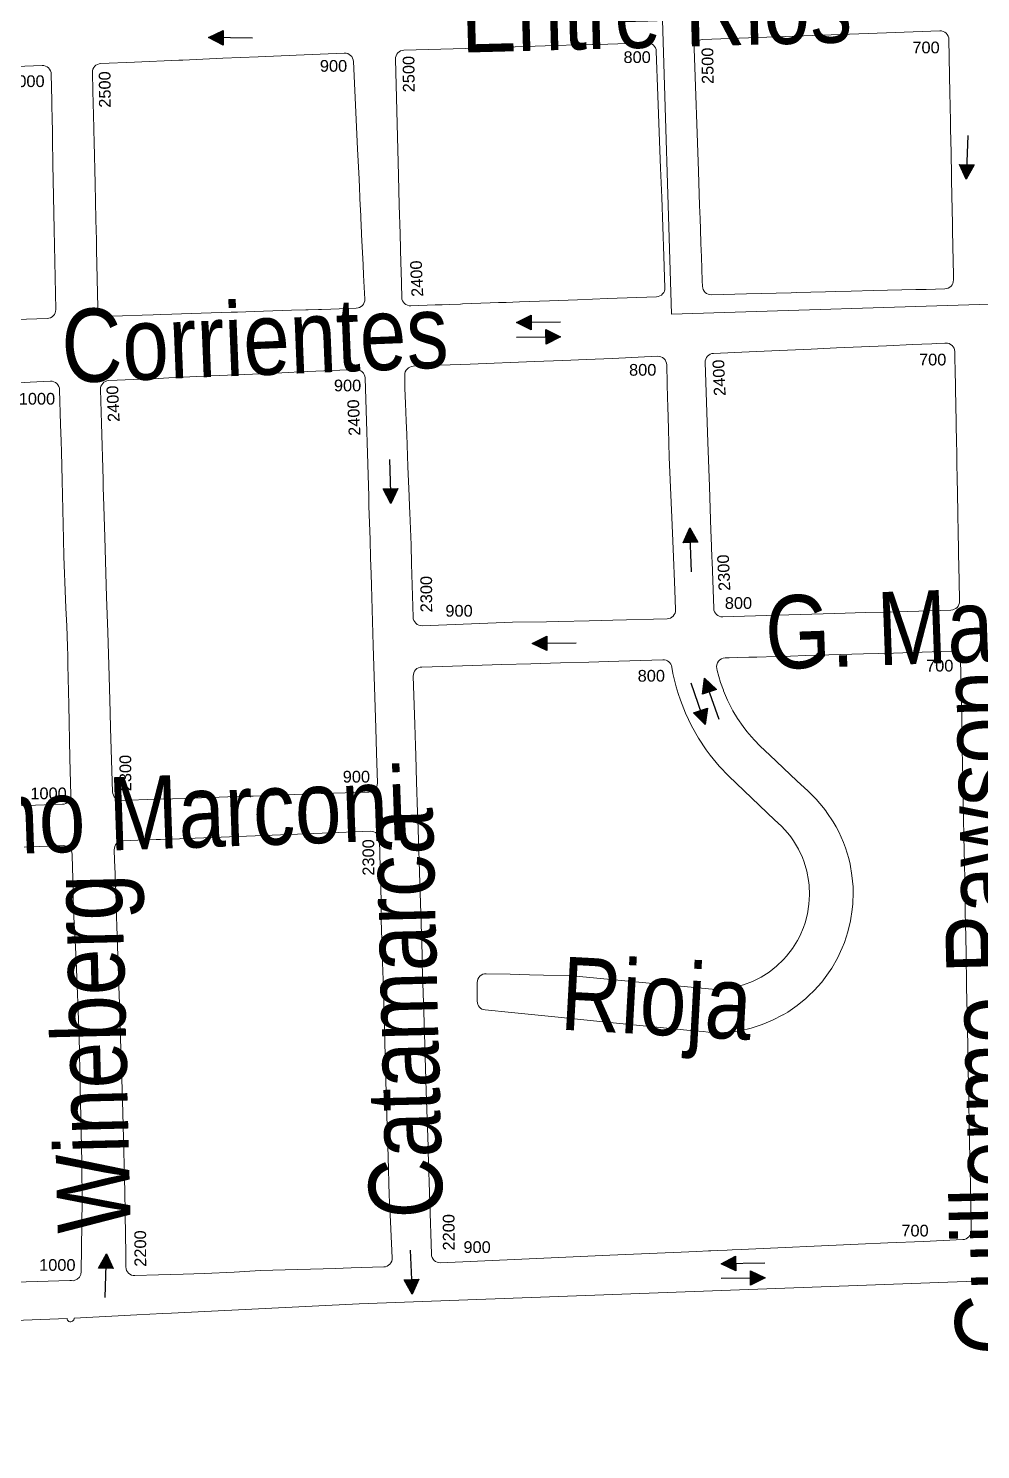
# Model space of a CAD drawing. Header units: millimetres. Extents: x 11558 to 23675, y 49449 to 61482.
# Drawn here: x 20324.8 to 20649.9, y 56063.2 to 56548.7 of the extents above; entities that cross this region are included whole.
import ezdxf

# ---------------------------------------------------------------- set-up
doc = ezdxf.new("R2010")
doc.units = ezdxf.units.MM
for name, color, linetype in [('0. plano base - nombres calles', 22, 'Continuous'), ('0. Plano Base - PLANO', 254, 'Continuous'), ('0. Plano base - sentido calles', 253, 'Continuous'), ('7. puesta en valor CC la lucila', 212, 'Continuous'), ('numeración', 7, 'Continuous')]:
    doc.layers.add(name, color=color, linetype=linetype)
doc.layers.add('Linea 707 - ex333', color=7, linetype='Continuous', true_color=0xad002b)
doc.layers.get('7. puesta en valor CC la lucila').off()
doc.styles.get("Standard").update_dxf_attribs({"font": 'arial.ttf'})

# ---------------------------------------------------------------- blocks, each defined once
blk = doc.blocks.new('MANZANAS')
at = {"layer": '0. Plano Base - PLANO', "color": 0, "linetype": 'Continuous', "lineweight": 5}
for points in [[(5639329.29, 6180803.33), (5639364.75, 6180823.43), (5639383.94, 6180834.31), (5639399.79, 6180843.3, -0.419416), (5639403.91, 6180842.12), (5639412.7, 6180825.94), (5639414.74, 6180822.2), (5639417.39, 6180817.33), (5639418.47, 6180815.33), (5639422.44, 6180808.04), (5639429.96, 6180794.19), (5639431.11, 6180792.08), (5639431.89, 6180790.64), (5639433.81, 6180787.12), (5639434.88, 6180785.16), (5639436.25, 6180782.64), (5639436.5, 6180782.17), (5639436.58, 6180782.02), (5639437.37, 6180780.56), (5639437.71, 6180779.95), (5639442.37, 6180771.37), (5639443.16, 6180769.91, -0.412352), (5639441.98, 6180765.85), (5639436.41, 6180762.78), (5639434.68, 6180761.83), (5639433.29, 6180761.05), (5639420.64, 6180754.08), (5639413.98, 6180750.4), (5639409.38, 6180747.86), (5639406.28, 6180746.15), (5639397.48, 6180741.3), (5639395.96, 6180740.46), (5639382.66, 6180733.12), (5639372.17, 6180727.33, -0.41138), (5639368.11, 6180728.48), (5639367.18, 6180730.13), (5639363.16, 6180737.23), (5639360.92, 6180741.2), (5639358.52, 6180745.46), (5639356.79, 6180748.53), (5639354.52, 6180752.55), (5639348.75, 6180762.77), (5639328.16, 6180799.25, -0.413702)], [(5639317.11, 6180792.44), (5639324.61, 6180779.22), (5639330.75, 6180768.39), (5639336.82, 6180757.69), (5639341.75, 6180749.01), (5639346.73, 6180740.22), (5639351.66, 6180731.52), (5639356.97, 6180722.15, -0.414131), (5639355.85, 6180718.06), (5639341.23, 6180709.77), (5639332.38, 6180704.74), (5639324.03, 6180700), (5639315.15, 6180694.97), (5639311.18, 6180692.71), (5639310.12, 6180692.11), (5639308.83, 6180691.38), (5639306.39, 6180690), (5639300.85, 6180686.85), (5639298.2, 6180685.35), (5639297.59, 6180685), (5639294.22, 6180683.09), (5639292.15, 6180681.91), (5639290.09, 6180680.74), (5639282.83, 6180676.63, -0.41729), (5639278.73, 6180677.78), (5639274.31, 6180685.76), (5639273.15, 6180687.86), (5639268.23, 6180696.74), (5639263.47, 6180705.34), (5639258.58, 6180714.17), (5639239.3, 6180748.98, -0.413174), (5639240.46, 6180753.05), (5639258.82, 6180763.3), (5639285.57, 6180778.24), (5639292.2, 6180781.94), (5639294.33, 6180783.13), (5639296.69, 6180784.45), (5639298.44, 6180785.43), (5639313.04, 6180793.58, -0.412248)], [(5639442.53, 6180640.46), (5639426.33, 6180631.42, -0.41277), (5639422.26, 6180632.56), (5639414.35, 6180646.56), (5639413.67, 6180647.78), (5639413.59, 6180647.91), (5639410.26, 6180653.81), (5639409.21, 6180655.67), (5639409.14, 6180655.8), (5639401.75, 6180668.89), (5639394.31, 6180682.07), (5639380.91, 6180705.8, -0.411402), (5639382.02, 6180709.87), (5639394.63, 6180717.15), (5639410.9, 6180726.55), (5639418.46, 6180730.91), (5639425.86, 6180735.18), (5639433.19, 6180739.41), (5639441.01, 6180743.93), (5639443.73, 6180745.5), (5639446.63, 6180747.17), (5639447.91, 6180747.91), (5639450.46, 6180749.38), (5639450.74, 6180749.54, -0.421731), (5639454.87, 6180748.38), (5639455.04, 6180748.07), (5639455.76, 6180746.74), (5639458.17, 6180742.32), (5639460.28, 6180738.42), (5639461.93, 6180735.4), (5639462.72, 6180733.94), (5639464.33, 6180730.97), (5639465.66, 6180728.53), (5639467.42, 6180725.29), (5639468.97, 6180722.45), (5639469.17, 6180722.07), (5639469.79, 6180720.93), (5639471.11, 6180718.51), (5639471.98, 6180716.9), (5639473.48, 6180714.15), (5639475.29, 6180710.82), (5639481.08, 6180700.17), (5639482.24, 6180698.03), (5639483.55, 6180695.61), (5639487.86, 6180687.7), (5639492.19, 6180679.72), (5639495.59, 6180673.47, -0.410966), (5639494.42, 6180669.41), (5639488.03, 6180665.85), (5639478.39, 6180660.47), (5639478.36, 6180660.45), (5639475.18, 6180658.67), (5639468.95, 6180655.2), (5639459.74, 6180650.06)], [(5639226.94, 6180741.7), (5639236.91, 6180724.54), (5639241.99, 6180715.78), (5639247.11, 6180706.97), (5639251.8, 6180698.87), (5639252.2, 6180698.2), (5639255.23, 6180692.97), (5639256.34, 6180691.07), (5639256.65, 6180690.55), (5639261.88, 6180681.58), (5639263.68, 6180678.49), (5639267.79, 6180671.45, -0.419316), (5639266.66, 6180667.32), (5639259.03, 6180663.04), (5639256.29, 6180661.5), (5639255.76, 6180661.21), (5639255.37, 6180660.99), (5639252.31, 6180659.27), (5639251.66, 6180658.9), (5639247.4, 6180656.52), (5639236.22, 6180650.24), (5639231.27, 6180647.46), (5639229.34, 6180646.38), (5639220.43, 6180641.38), (5639211.74, 6180636.51), (5639208.22, 6180634.53), (5639206.13, 6180633.36), (5639202.88, 6180631.54), (5639196.99, 6180628.23), (5639192.4, 6180625.65, -0.416676), (5639188.3, 6180626.82), (5639178.75, 6180644.18), (5639177.05, 6180647.27), (5639175.56, 6180649.98), (5639173.77, 6180653.23), (5639167.82, 6180664.04), (5639161.02, 6180676.41), (5639160.97, 6180676.5), (5639159.13, 6180679.85), (5639158.81, 6180680.42), (5639156.61, 6180684.41), (5639152.61, 6180691.69), (5639149.56, 6180697.24, -0.409032), (5639150.69, 6180701.28), (5639160.71, 6180707.04), (5639173.81, 6180714.58), (5639174.96, 6180715.24), (5639186.84, 6180722.07), (5639197.37, 6180728.14), (5639199.52, 6180729.37), (5639206.46, 6180733.37), (5639208.62, 6180734.61), (5639222.85, 6180742.8, -0.413065)], [(5639363.43, 6180596.66), (5639336.64, 6180581.45, -0.417204), (5639332.54, 6180582.61), (5639323.7, 6180598.55), (5639320.56, 6180604.22), (5639315.07, 6180613.75), (5639314.03, 6180615.58), (5639312.28, 6180618.66), (5639307.25, 6180627.48), (5639301.86, 6180636.95), (5639299.54, 6180641.01), (5639296.57, 6180646.22), (5639294.02, 6180650.7), (5639293.75, 6180651.16), (5639291.88, 6180654.64, -0.407081), (5639293.04, 6180658.67), (5639301.05, 6180663.23), (5639309.97, 6180668.3), (5639329.1, 6180679.19), (5639337.46, 6180683.95), (5639344.54, 6180688.02), (5639352.22, 6180692.47), (5639365.52, 6180700.17, -0.419393), (5639369.65, 6180699.04), (5639372.78, 6180693.41), (5639375.17, 6180689.1), (5639376.49, 6180686.72), (5639380.31, 6180679.85), (5639384.99, 6180671.43), (5639390.12, 6180662.38), (5639395.2, 6180653.54), (5639400.52, 6180644.27), (5639407.61, 6180631.93), (5639410.9, 6180626.2, -0.418494), (5639409.76, 6180622.08), (5639393.56, 6180613.09), (5639390.08, 6180611.16), (5639386.52, 6180609.21), (5639377.41, 6180604.23), (5639373.65, 6180602.2)], [(5639269.01, 6180482.3), (5639258.39, 6180501.3), (5639255.74, 6180506.05), (5639249.71, 6180516.84), (5639242.36, 6180530), (5639236.47, 6180540.53), (5639226.54, 6180558.3), (5639221.35, 6180567.6), (5639218.22, 6180573.19), (5639216.91, 6180575.53), (5639207.56, 6180592.28), (5639201.93, 6180602.36, -0.41002), (5639203.04, 6180606.42), (5639217.63, 6180614.84), (5639220.79, 6180616.67), (5639233.28, 6180623.88), (5639250.53, 6180633.85), (5639256.17, 6180637.11), (5639259.63, 6180639.11), (5639276.2, 6180648.68, -0.418389), (5639280.32, 6180647.55), (5639300.09, 6180612.18), (5639301.22, 6180610.15), (5639301.67, 6180609.35), (5639307.25, 6180599.37), (5639310.39, 6180593.74), (5639312.98, 6180589.1), (5639314.93, 6180585.61), (5639324.93, 6180567.72), (5639337.02, 6180546.1), (5639338.72, 6180543.04), (5639342.85, 6180535.67), (5639347.86, 6180526.69, -0.41324), (5639346.72, 6180522.61), (5639336.17, 6180516.67), (5639333.82, 6180515.35), (5639329.77, 6180513.07), (5639327.54, 6180511.81), (5639318.63, 6180506.79), (5639314.55, 6180504.5), (5639312.22, 6180503.18), (5639309.9, 6180501.87), (5639291.72, 6180491.63), (5639288.23, 6180489.67), (5639283.29, 6180486.89), (5639273.1, 6180481.15, -0.415212)], [(5639357.44, 6180509.81), (5639359.82, 6180505.53), (5639361.89, 6180501.81), (5639362.93, 6180499.94), (5639363.81, 6180498.36), (5639367.52, 6180491.66), (5639367.73, 6180491.26), (5639368.57, 6180489.65), (5639370.76, 6180485.46), (5639372.09, 6180483.08), (5639376.25, 6180475.63), (5639380.57, 6180467.91), (5639384.52, 6180460.83), (5639388.95, 6180452.86), (5639397.25, 6180437.9), (5639401.5, 6180430.27), (5639409.95, 6180415.05), (5639409.98, 6180414.99), (5639416.4, 6180403.43), (5639418.47, 6180399.89), (5639427.11, 6180385.09, -0.420014), (5639425.98, 6180380.96), (5639419.24, 6180377.2), (5639416.31, 6180375.56), (5639413.9, 6180374.22), (5639411.67, 6180372.98), (5639396.6, 6180364.57), (5639389.27, 6180360.48), (5639381.5, 6180355.9), (5639372.72, 6180350.73), (5639366.39, 6180347.2), (5639359.01, 6180343.08), (5639351.98, 6180339.16, -0.418591), (5639347.87, 6180340.36), (5639345.72, 6180344.36), (5639339.38, 6180356.15), (5639335.36, 6180363.62), (5639333.9, 6180366.33), (5639333.22, 6180367.59), (5639331.3, 6180371.05), (5639326.85, 6180379.04), (5639322.69, 6180386.5), (5639318.59, 6180393.85), (5639314.3, 6180401.54), (5639310.05, 6180409.15), (5639305.91, 6180416.56), (5639304.42, 6180419.21), (5639301.58, 6180424.25), (5639300.25, 6180426.61), (5639299.83, 6180427.36), (5639293.05, 6180439.41), (5639288.25, 6180447.93), (5639288.04, 6180448.31), (5639285.59, 6180452.67), (5639283.52, 6180456.34), (5639283.32, 6180456.7), (5639282.64, 6180457.9), (5639280.38, 6180461.92), (5639278.66, 6180464.98, -0.412713), (5639279.79, 6180469.06), (5639286.42, 6180472.84), (5639289.68, 6180474.69), (5639290.91, 6180475.4), (5639291.01, 6180475.45), (5639294, 6180477.15), (5639296.62, 6180478.64), (5639297.09, 6180478.91), (5639301.33, 6180481.33), (5639308.98, 6180485.69), (5639316.56, 6180490), (5639324.13, 6180494.31), (5639331.66, 6180498.61), (5639339.02, 6180502.8), (5639353.33, 6180510.95, -0.417095)]]:
    blk.add_lwpolyline(points, format="xyb", close=True, dxfattribs=at)
for points in [[(5639122.97, 6180685.58), (5639133.22, 6180691.45, -0.420564), (5639137.35, 6180690.28), (5639141.65, 6180682.37), (5639142.61, 6180680.61), (5639144.56, 6180677.02), (5639146.8, 6180672.9), (5639146.92, 6180672.69), (5639148.02, 6180670.66), (5639152.06, 6180663.23), (5639157.32, 6180653.57), (5639162.7, 6180643.67), (5639175.81, 6180619.59, -0.41018), (5639174.64, 6180615.54), (5639159.19, 6180606.85)], [(5639399.67, 6180461.57), (5639389.93, 6180478.96), (5639388.38, 6180481.73), (5639374.68, 6180506.2), (5639372.73, 6180509.68), (5639371.05, 6180512.68), (5639369.98, 6180514.58), (5639369.2, 6180515.98), (5639365.9, 6180521.87), (5639364.68, 6180524.04), (5639359.53, 6180533.24), (5639355.12, 6180541.12), (5639353.53, 6180543.95), (5639349.98, 6180550.29), (5639341.88, 6180564.76, -0.414703), (5639343.03, 6180568.85), (5639349.16, 6180572.27), (5639358.14, 6180577.28), (5639366.94, 6180582.19), (5639375.59, 6180587.01), (5639384.41, 6180591.93), (5639392.85, 6180596.65), (5639401.84, 6180601.66), (5639414.99, 6180609, -0.374551), (5639418.85, 6180608.18), (5639420.14, 6180606.46), (5639423.27, 6180602.86), (5639424.93, 6180601.14), (5639426.64, 6180599.49), (5639430.24, 6180596.35), (5639434.05, 6180593.47), (5639438.04, 6180590.86), (5639442.21, 6180588.54), (5639444.35, 6180587.49), (5639448.73, 6180585.6), (5639453.24, 6180584.03), (5639473.94, 6180578.08), (5639477.09, 6180577.25), (5639480.14, 6180576.12), (5639481.62, 6180575.44), (5639483.06, 6180574.69), (5639485.83, 6180572.97), (5639488.41, 6180570.99), (5639489.63, 6180569.91), (5639491.88, 6180567.57), (5639493.9, 6180565.01), (5639494.81, 6180563.66), (5639496.42, 6180560.84), (5639497.74, 6180557.87), (5639498.77, 6180554.78), (5639499.48, 6180551.6), (5639499.71, 6180549.99), (5639499.94, 6180546.75), (5639499.94, 6180545.12), (5639499.68, 6180541.87), (5639499.11, 6180538.67), (5639498.7, 6180537.1), (5639497.66, 6180534.02), (5639496.31, 6180531.05), (5639494.68, 6180528.24), (5639492.77, 6180525.6), (5639490.61, 6180523.17), (5639488.22, 6180520.96), (5639486.95, 6180519.95), (5639484.26, 6180518.12), (5639482.85, 6180517.3), (5639437.36, 6180498.93), (5639428.49, 6180494.61), (5639424.11, 6180492.47), (5639418.2, 6180489.59), (5639410.85, 6180486.01, 0.421743), (5639409.5, 6180481.93), (5639412.46, 6180476.24, 0.385392), (5639416.23, 6180474.84), (5639424.64, 6180478.2), (5639438.47, 6180483.72), (5639453.84, 6180489.85), (5639481.59, 6180500.93), (5639485.69, 6180502.57), (5639487.28, 6180503.2), (5639488.92, 6180503.85), (5639490.32, 6180504.41), (5639492.31, 6180505.63), (5639493.37, 6180506.27), (5639493.64, 6180506.44), (5639494.77, 6180507.25), (5639496.79, 6180508.72), (5639499.74, 6180511.26), (5639502.48, 6180514.03), (5639504.98, 6180517.02), (5639507.22, 6180520.2), (5639507.32, 6180520.35), (5639508.25, 6180521.86), (5639510.09, 6180525.29), (5639511.64, 6180528.86), (5639512.05, 6180530.05), (5639512.9, 6180532.54), (5639513.85, 6180536.32), (5639514.49, 6180540.16), (5639514.69, 6180542.09), (5639514.86, 6180545.98), (5639514.7, 6180549.87), (5639514.51, 6180551.81), (5639513.88, 6180555.65), (5639512.94, 6180559.43), (5639511.69, 6180563.12), (5639510.96, 6180564.92), (5639509.27, 6180568.43), (5639508.32, 6180570.13), (5639506.21, 6180573.4), (5639503.85, 6180576.49), (5639502.57, 6180577.96), (5639499.85, 6180580.74), (5639498.4, 6180582.05), (5639496.91, 6180583.24), (5639495.36, 6180584.47), (5639493.76, 6180585.59), (5639492.12, 6180586.64), (5639488.73, 6180588.54), (5639488.15, 6180588.81), (5639486.97, 6180589.38), (5639483.36, 6180590.85), (5639479.65, 6180592.01), (5639474.68, 6180593.37), (5639462.37, 6180596.9), (5639458.03, 6180598.15), (5639455.18, 6180599.1), (5639454.05, 6180599.55), (5639453.89, 6180599.62), (5639451.67, 6180600.51), (5639449.75, 6180601.41), (5639446.81, 6180603), (5639444.23, 6180604.57), (5639440.91, 6180606.93), (5639438.21, 6180609.15), (5639438.08, 6180609.27), (5639435.98, 6180611.21), (5639434.5, 6180612.73), (5639433.08, 6180614.3), (5639432.64, 6180614.84, -0.463621), (5639433.52, 6180619.34), (5639434.71, 6180620), (5639437.32, 6180621.45), (5639440.63, 6180623.3), (5639443.03, 6180624.64), (5639448.64, 6180627.77), (5639453.05, 6180630.23), (5639457.54, 6180632.74), (5639474.78, 6180642.36), (5639483.74, 6180647.35), (5639486.58, 6180648.94), (5639501.08, 6180657.03, -0.417488), (5639505.18, 6180655.84), (5639514.66, 6180638.4), (5639519.35, 6180629.77), (5639522.53, 6180623.91), (5639524.21, 6180620.82), (5639526.47, 6180616.67), (5639529.01, 6180611.99), (5639529.15, 6180611.73), (5639531.29, 6180607.79), (5639533.79, 6180603.19), (5639534, 6180602.81), (5639538.5, 6180594.52), (5639540.99, 6180589.95), (5639543.41, 6180585.49), (5639545.09, 6180582.39), (5639546.64, 6180579.54), (5639548.15, 6180576.77), (5639552.98, 6180567.87), (5639558.4, 6180557.9), (5639560.85, 6180553.39), (5639562.66, 6180550.06), (5639568.29, 6180539.71), (5639572.07, 6180532.75), (5639576.92, 6180523.81), (5639581.49, 6180515.41), (5639586.39, 6180506.4), (5639588.1, 6180503.25), (5639591.18, 6180497.58), (5639598.32, 6180484.44, -0.406725), (5639597.18, 6180480.41), (5639585.56, 6180473.7), (5639574.98, 6180467.6), (5639566.16, 6180462.51), (5639531.53, 6180442.53), (5639528.87, 6180440.99), (5639527.42, 6180440.15), (5639524.68, 6180438.57), (5639522.56, 6180437.35), (5639521.9, 6180436.97), (5639518.45, 6180434.98), (5639492.64, 6180420.08), (5639466.58, 6180405.05), (5639442.57, 6180391.19, -0.417995), (5639438.45, 6180392.32), (5639421.27, 6180423.01), (5639420.46, 6180424.44), (5639411.23, 6180440.93), (5639409.34, 6180444.3), (5639399.67, 6180461.57, -0.000014), (5639399.67, 6180461.57)], [(5639170.91, 6180588.46), (5639179.53, 6180593.53), (5639185.47, 6180597.02, -0.421446), (5639189.61, 6180595.89), (5639195.38, 6180585.52), (5639198.13, 6180580.56), (5639199.9, 6180577.39), (5639204.7, 6180568.74), (5639209.47, 6180560), (5639214.26, 6180551.22), (5639217.1, 6180546.01), (5639224.38, 6180533.36), (5639225.9, 6180530.71), (5639228.92, 6180525.45), (5639232.47, 6180519.27), (5639233.97, 6180516.53), (5639235.48, 6180513.78), (5639242.03, 6180501.79), (5639250.75, 6180485.83), (5639256.92, 6180474.74, -0.412405), (5639255.77, 6180470.67), (5639234.36, 6180458.6)], [(5639270.56, 6180277.02), (5639338.13, 6180315.52), (5639338.32, 6180315.27), (5639338.57, 6180315.07), (5639338.86, 6180314.95), (5639339.18, 6180314.91), (5639339.49, 6180314.95), (5639339.79, 6180315.07), (5639340.04, 6180315.26), (5639340.24, 6180315.51), (5639340.36, 6180315.8), (5639340.41, 6180316.12), (5639340.37, 6180316.43), (5639340.3, 6180316.61), (5639340.26, 6180316.73), (5639358.78, 6180327.56), (5639366.45, 6180332.05), (5639368.94, 6180333.5), (5639376.89, 6180338.15), (5639378.8, 6180339.27), (5639424.38, 6180365.93), (5639607.4, 6180469.8), (5639670.02, 6180505.53, -0.463147)], [(5639250.94, 6180451.69), (5639262.45, 6180458.23, -0.418086), (5639266.56, 6180457.07), (5639268.93, 6180452.77), (5639270.42, 6180450.07), (5639270.45, 6180450), (5639275.84, 6180440.22), (5639280.27, 6180432.7), (5639282.15, 6180429.53), (5639283.48, 6180427.28), (5639284.62, 6180425.35), (5639288.85, 6180417.96), (5639293.08, 6180410.45), (5639297.37, 6180402.84), (5639305.7, 6180387.74), (5639318.01, 6180365.2), (5639318.63, 6180364.07), (5639324.21, 6180353.61), (5639335.07, 6180331.98), (5639335.39, 6180331), (5639335.38, 6180329.97), (5639335.04, 6180329), (5639334.76, 6180328.57), (5639334.01, 6180327.88), (5639333.49, 6180327.64), (5639333.07, 6180327.45), (5639267.96, 6180291.13)]]:
    blk.add_lwpolyline(points, format="xyb", dxfattribs=at)

msp = doc.modelspace()

# ---------------------------------------------------------------- hatches: boundary and pattern name
at = {"layer": '0. Plano base - sentido calles', "linetype": 'Continuous', "lineweight": 25, "ltscale": 2, "true_color": 0x1a1a1a}
h = msp.add_hatch(color=250, dxfattribs=at)
h.dxf.hatch_style = 1
h.paths.add_polyline_path([(20386.31, 56545.57), (20391.28, 56543.01), (20391.31, 56545.51)])
h.paths.add_polyline_path([(20386.31, 56545.57), (20391.31, 56545.51), (20391.34, 56548.01)])
h = msp.add_hatch(color=250, dxfattribs=at)
h.dxf.hatch_style = 1
h.paths.add_polyline_path([(20644.99, 56497.17), (20647.7, 56502.06), (20645.2, 56502.17)])
h.paths.add_polyline_path([(20644.99, 56497.17), (20645.2, 56502.17), (20642.7, 56502.27)])
h = msp.add_hatch(color=250, dxfattribs=at)
h.dxf.hatch_style = 1
h.paths.add_polyline_path([(20491.46, 56448.21), (20496.49, 56445.76), (20496.46, 56448.26)])
h.paths.add_polyline_path([(20491.46, 56448.21), (20496.46, 56448.26), (20496.43, 56450.76)])
h = msp.add_hatch(color=250, dxfattribs=at)
h.dxf.hatch_style = 1
h.paths.add_polyline_path([(20506.51, 56443.38), (20501.49, 56445.82), (20501.51, 56443.32)])
h.paths.add_polyline_path([(20506.51, 56443.38), (20501.51, 56443.32), (20501.54, 56440.82)])
h = msp.add_hatch(color=250, dxfattribs=at)
h.dxf.hatch_style = 1
h.paths.add_polyline_path([(20448.59, 56386.44), (20450.94, 56391.52), (20448.44, 56391.44)])
h.paths.add_polyline_path([(20448.59, 56386.44), (20448.44, 56391.44), (20445.94, 56391.36)])
h = msp.add_hatch(color=250, dxfattribs=at)
h.dxf.hatch_style = 1
h.paths.add_polyline_path([(20550.69, 56378.07), (20548.37, 56372.99), (20550.87, 56373.08)])
h.paths.add_polyline_path([(20550.69, 56378.07), (20550.87, 56373.08), (20553.37, 56373.17)])
h = msp.add_hatch(color=250, dxfattribs=at)
h.dxf.hatch_style = 1
h.paths.add_polyline_path([(20496.83, 56338.56), (20501.85, 56336.12), (20501.82, 56338.62)])
h.paths.add_polyline_path([(20496.83, 56338.56), (20501.82, 56338.62), (20501.8, 56341.12)])
h = msp.add_hatch(color=250, dxfattribs=at)
h.dxf.hatch_style = 1
h.paths.add_polyline_path([(20555.7, 56326.75), (20554.98, 56321.21), (20557.34, 56322.03)])
h.paths.add_polyline_path([(20555.7, 56326.75), (20557.34, 56322.03), (20559.7, 56322.85)])
h = msp.add_hatch(color=250, dxfattribs=at)
h.dxf.hatch_style = 1
h.paths.add_polyline_path([(20555.91, 56310.94), (20556.63, 56316.48), (20554.27, 56315.66)])
h.paths.add_polyline_path([(20555.91, 56310.94), (20554.27, 56315.66), (20551.9, 56314.84)])
h = msp.add_hatch(color=250, dxfattribs=at)
h.dxf.hatch_style = 1
h.paths.add_polyline_path([(20351.39, 56130.09), (20348.76, 56125.15), (20351.26, 56125.09)])
h.paths.add_polyline_path([(20351.39, 56130.09), (20351.26, 56125.09), (20353.76, 56125.03)])
h = msp.add_hatch(color=250, dxfattribs=at)
h.dxf.hatch_style = 1
h.paths.add_polyline_path([(20561.3, 56126.67), (20566.33, 56124.22), (20566.3, 56126.72)])
h.paths.add_polyline_path([(20561.3, 56126.67), (20566.3, 56126.72), (20566.27, 56129.22)])
h = msp.add_hatch(color=250, dxfattribs=at)
h.dxf.hatch_style = 1
h.paths.add_polyline_path([(20455.87, 56116.31), (20458.12, 56121.42), (20455.63, 56121.3)])
h.paths.add_polyline_path([(20455.87, 56116.31), (20455.63, 56121.3), (20453.13, 56121.18)])
h = msp.add_hatch(color=250, dxfattribs=at)
h.dxf.hatch_style = 1
h.paths.add_polyline_path([(20576.36, 56121.83), (20571.33, 56124.28), (20571.36, 56121.78)])
h.paths.add_polyline_path([(20576.36, 56121.83), (20571.36, 56121.78), (20571.39, 56119.28)])

# ---------------------------------------------------------------- linework, layer by layer
at = {"layer": '0. Plano base - sentido calles', "color": 250, "linetype": 'Continuous', "lineweight": 25, "ltscale": 2, "true_color": 0x1a1a1a}
for points in [[(20401.31, 56545.38), (20386.31, 56545.57), (20391.34, 56548.01), (20391.28, 56543.01), (20386.31, 56545.57)], [(20645.62, 56512.16), (20644.99, 56497.17), (20642.7, 56502.27), (20647.7, 56502.06), (20644.99, 56497.17)], [(20506.46, 56448.38), (20491.46, 56448.21), (20496.43, 56450.76), (20496.49, 56445.76), (20491.46, 56448.21)], [(20491.51, 56443.21), (20506.51, 56443.38), (20501.54, 56440.82), (20501.49, 56445.82), (20506.51, 56443.38)], [(20448.13, 56401.44), (20448.59, 56386.44), (20445.94, 56391.36), (20450.94, 56391.52), (20448.59, 56386.44)], [(20551.23, 56363.08), (20550.69, 56378.07), (20553.37, 56373.17), (20548.37, 56372.99), (20550.69, 56378.07)], [(20511.82, 56338.73), (20496.83, 56338.56), (20501.8, 56341.12), (20501.85, 56336.12), (20496.83, 56338.56)], [(20550.98, 56325.11), (20555.91, 56310.94), (20551.9, 56314.84), (20556.63, 56316.48), (20555.91, 56310.94)], [(20560.63, 56312.59), (20555.7, 56326.75), (20559.7, 56322.85), (20554.98, 56321.21), (20555.7, 56326.75)], [(20455.14, 56131.29), (20455.87, 56116.31), (20453.13, 56121.18), (20458.12, 56121.42), (20455.87, 56116.31)], [(20351.02, 56115.09), (20351.39, 56130.09), (20353.76, 56125.03), (20348.76, 56125.15), (20351.39, 56130.09)], [(20576.3, 56126.83), (20561.3, 56126.67), (20566.27, 56129.22), (20566.33, 56124.22), (20561.3, 56126.67)], [(20561.36, 56121.67), (20576.36, 56121.83), (20571.39, 56119.28), (20571.33, 56124.28), (20576.36, 56121.83)]]:
    msp.add_lwpolyline(points, dxfattribs=at)
at = {"layer": 'Linea 707 - ex333', "lineweight": 15}
msp.add_lwpolyline([(20768.2, 56458.06), (20544.4, 56451.06), (20537.99, 56656.66), (20335.37, 56650.07), (20336.38, 56746.84), (19806.95, 56735.94), (19806.79, 56730.33), (19805.14, 56673.31), (19798.92, 56520.24), (19790.34, 56420.96), (19746.53, 56093.63), (19023.06, 56065.25), (17603.5, 56004.23), (17584.54, 56331.61), (17574.29, 56500.95), (17549.93, 56664.61), (17480.73, 56999.38), (17364.89, 56998.04), (17439.93, 56623.18), (16698.16, 56586.31), (16737.02, 56278.82), (15906.22, 56238.18)], dxfattribs=at)

# ---------------------------------------------------------------- block references
at = {"layer": '0. Plano Base - PLANO', "color": 28, "lineweight": 5, "true_color": 0x0d0d0d, "rotation": 332.5463477508169}
msp.add_blockref('MANZANAS', (-7833237.48, -2828296.13), dxfattribs=at)
at = {"layer": '7. puesta en valor CC la lucila', "color": 250, "lineweight": 30, "rotation": 332.5463477508169}
msp.add_blockref('MANZANAS', (-7833237.48, -2828296.13), dxfattribs=at)

# ---------------------------------------------------------------- texts
at = {"layer": '0. plano base - nombres calles', "color": 250, "lineweight": 15, "true_color": 0x1a1a1a, "char_height": 25, "attachment_point": 1}
for s, insert, rotation in [('{\\fArial Narrow|b0|i0|c0|p34;Entre Rios}', (20471.94, 56565.42), 1.551), ('{\\fArial Narrow|b0|i0|c0|p34;Corrientes}', (20335.57, 56452.55), 2.3209), ('{\\fArial Narrow|b0|i0|c0|p34;G. Marconi}', (20575.93, 56354.71), 2.0327), ('{\\fArial Narrow|b0|i0|c0|p34;Guillermo Rawson}', (20641.54, 56095.11), 91.4291), ('{\\fArial Narrow|b0|i0|c0|p34;Ing. Guillermo Marconi}', (20165.53, 56286.2), 2.0327), ('{\\fArial Narrow|b0|i0|c0|p34;Catamarca}', (20441.31, 56141.83), 91.4291), ('{\\fArial Narrow|b0|i0|c0|p34;Wineberg}', (20334.78, 56136.89), 91.4291), ('{\\fArial Narrow|b0|i0|c0|p34;Rioja}', (20507.42, 56231.64), 356.858)]:
    msp.add_mtext_dynamic_manual_height_columns(s, width=329.255, gutter_width=12.5, heights=[0], dxfattribs=dict(at, insert=insert, rotation=rotation))
at = {"layer": 'numeración', "color": 251, "true_color": 0x606162, "char_height": 4, "attachment_point": 1}
for s, insert in [('700', (20626.64, 56544.21)), ('800', (20527.99, 56540.91)), ('900', (20424.31, 56537.92)), ('1000', (20317.88, 56532.69)), ('700', (20628.91, 56437.58)), ('800', (20529.89, 56434.07)), ('900', (20429.11, 56428.72)), ('1000', (20321.48, 56424.18)), ('800', (20562.59, 56354.39)), ('900', (20467.17, 56351.74)), ('800', (20532.83, 56329.54)), ('700', (20631.32, 56332.99)), ('900', (20432.12, 56295.06)), ('1000', (20325.44, 56289.35)), ('700', (20622.87, 56139.98)), ('900', (20473.33, 56134.33)), ('1000', (20328.44, 56128.24))]:
    msp.add_mtext_dynamic_manual_height_columns(s, width=16.0314, gutter_width=12.5, heights=[0], dxfattribs=dict(at, insert=insert))
for s, insert, rotation in [('2500', (20452.67, 56526.87), 90.4553), ('2500', (20554.75, 56529.71), 90.4553), ('2500', (20348.89, 56521.61), 90.4553), ('2400', (20455.63, 56456.92), 92.5136), ('2400', (20558.89, 56423.07), 92.5136), ('2400', (20351.94, 56414.18), 92.5136), ('2400', (20434.18, 56409.44), 92.5136), ('2300', (20560.49, 56356.46), 92.5136), ('2300', (20458.66, 56349.2), 90.2497), ('2300', (20355.92, 56288.08), 90.2497), ('2300', (20438.89, 56259.24), 90.2497), ('2200', (20466.32, 56131.18), 90.2497), ('2200', (20361, 56125.62), 90.2497)]:
    msp.add_mtext_dynamic_manual_height_columns(s, width=16.0314, gutter_width=12.5, heights=[0], dxfattribs=dict(at, insert=insert, rotation=rotation))

doc.saveas('drawing.dxf')
